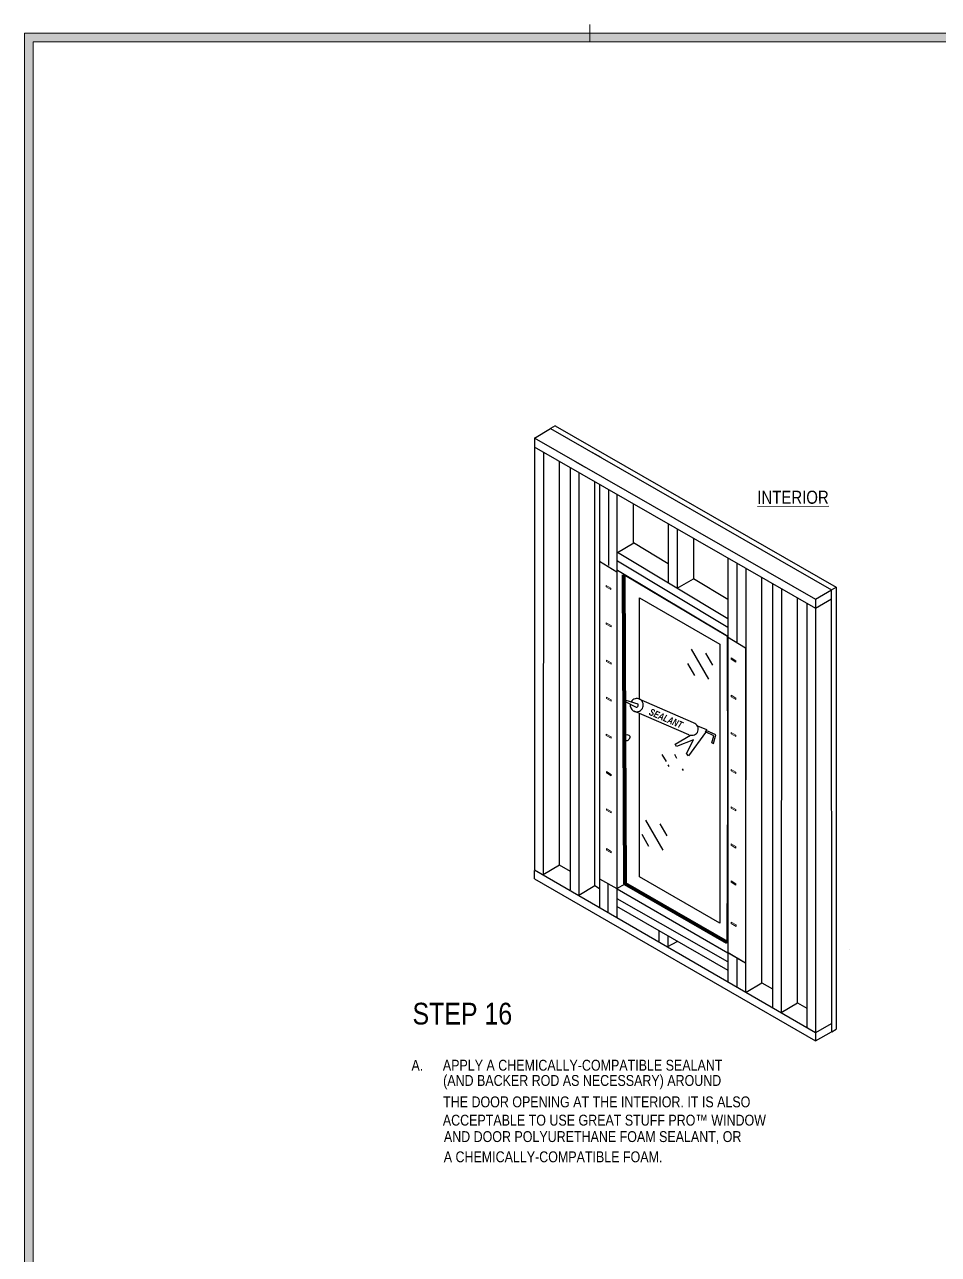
# Model space of a CAD drawing. Header units: inches. Extents: x -26 to 76, y -15 to 22.
# Drawn here: x 30.53 to 43.66, y 1.45 to 19.13 of the extents above; entities that cross this region are included whole.
import ezdxf

# ---------------------------------------------------------------- set-up
doc = ezdxf.new("R2010")
doc.units = ezdxf.units.IN
doc.header["$MEASUREMENT"] = 0
for name, color, linetype, lineweight in [('.ATI-DETAIL', 7, 'Continuous', 0), ('.ATI-TEXT_2', 7, 'Continuous', 0), ('G-ANNO-TTLB', 7, 'Continuous', 0), ('LOGOS', 7, 'Continuous', 0), ('TYVEK', 7, 'Continuous', 0), ('X-REF - TRACED', 7, 'Continuous', 0)]:
    doc.layers.add(name, color=color, linetype=linetype, lineweight=lineweight)

# ---------------------------------------------------------------- blocks, each defined once
blk = doc.blocks.new('Block_66')
at = {"layer": 'TYVEK', "color": 193, "lineweight": 25, "true_color": 0xa282bb}
for points in [[(39.365, 9.429), (39.365, 10.887), (40.52, 10.22), (40.52, 6.207), (39.365, 6.874), (39.365, 9.214)], [(39.365, 8.989)]]:
    blk.add_lwpolyline(points, dxfattribs=at)
blk = doc.blocks.new('Block_67')
at = {"layer": 'TYVEK', "color": 252, "lineweight": 70, "true_color": 0x838484}
blk.add_lwpolyline([(40.626, 5.931), (39.16, 6.774), (39.142, 11.217)], dxfattribs=at)
at = {"layer": 'TYVEK', "color": 193, "lineweight": 70, "true_color": 0xa282bb}
blk.add_lwpolyline([(40.686, 5.857)], dxfattribs=at)
blk = doc.blocks.new('Block_390')
at = {"layer": 'TYVEK', "color": 33, "lineweight": 25, "true_color": 0xcb9865}
for points in [[(42.131, 4.647)], [(41.898, 4.512)]]:
    blk.add_lwpolyline(points, dxfattribs=at)
blk = doc.blocks.new('Block_391')
at = {"layer": 'TYVEK', "color": 33, "lineweight": 25, "true_color": 0xcb9865}
for p, q in [((40.639, 11.46), (40.639, 10.325)), ((40.767, 11.384), (40.767, 10.249))]:
    blk.add_line(p, q, dxfattribs=at)
blk = doc.blocks.new('Block_392')
at = {"layer": 'TYVEK', "color": 33, "lineweight": 25, "true_color": 0xcb9865}
for p, q in [((38.922, 12.442), (38.922, 11.349)), ((39.039, 12.375), (39.039, 11.282))]:
    blk.add_line(p, q, dxfattribs=at)
blk = doc.blocks.new('Block_393')
at = {"layer": 'TYVEK', "color": 33, "lineweight": 25, "true_color": 0xcb9865}
for points in [[(39.05, 12.369)], [(39.047, 11.28)]]:
    blk.add_lwpolyline(points, dxfattribs=at)
blk = doc.blocks.new('Block_394')
at = {"layer": 'TYVEK', "color": 33, "lineweight": 25, "true_color": 0xcb9865}
for points in [[(38.494, 7.013)], [(38.369, 6.672)]]:
    blk.add_lwpolyline(points, dxfattribs=at)
blk = doc.blocks.new('Block_395')
at = {"layer": 'TYVEK', "color": 93, "lineweight": 70, "true_color": 0x6bbe46}
for points in [[(40.688, 10.323)], [(40.688, 5.857)]]:
    blk.add_lwpolyline(points, dxfattribs=at)
blk = doc.blocks.new('Block_396')
at = {"layer": 'TYVEK', "color": 33, "lineweight": 25, "true_color": 0xcb9865}
for points in [[(38.914, 8.663)], [(38.914, 6.776)]]:
    blk.add_lwpolyline(points, dxfattribs=at)
blk = doc.blocks.new('Block_446')
at = {"layer": '.ATI-TEXT_2', "color": 18, "lineweight": 25, "true_color": 0x000000}
blk.add_line((42.389, 5.829), (42.389, 5.829), dxfattribs=at)
blk.add_line((42.389, 5.829), (42.389, 5.829), dxfattribs=at)
blk.add_line((42.389, 5.829), (42.389, 5.829), dxfattribs=at)
blk.add_line((42.389, 5.829), (42.389, 5.829), dxfattribs=at)
blk = doc.blocks.new('Block_658')
at = {"layer": 'LOGOS', "color": 250, "lineweight": 18, "true_color": 0x231f20}
for points in [[(40.684, 8.417), (40.753, 8.378), (40.753, 8.358), (40.684, 8.398)], [(40.686, 7.88), (40.754, 7.841), (40.754, 7.821), (40.686, 7.86)], [(40.686, 7.347), (40.754, 7.308), (40.754, 7.288), (40.686, 7.327)], [(40.686, 6.814), (40.754, 6.775), (40.754, 6.755), (40.686, 6.795)]]:
    blk.add_lwpolyline(points, close=True, dxfattribs=at)
blk = doc.blocks.new('Block_661')
at = {"layer": '.ATI-DETAIL', "color": 18, "lineweight": 25, "true_color": 0x000000}
for p, q in [((39.906, 8.576), (39.875, 8.632)), ((40, 8.404), (39.987, 8.428))]:
    blk.add_line(p, q, dxfattribs=at)
blk = doc.blocks.new('Block_662')
at = {"layer": '.ATI-DETAIL', "color": 18, "lineweight": 25, "true_color": 0x000000}
for p, q in [((39.753, 8.532), (39.695, 8.632)), ((39.795, 8.459), (39.781, 8.484))]:
    blk.add_line(p, q, dxfattribs=at)

msp = doc.modelspace()

# ---------------------------------------------------------------- hatches: boundary and pattern name
at = {"layer": 'G-ANNO-TTLB', "true_color": 0xb9529f, "transparency": 33554687}
h = msp.add_hatch(color=233, dxfattribs=at)
edge = h.paths.add_edge_path()
edge.add_spline(control_points=[(71.227, -15.135), (71.227, -15.135), (30.527, -15.135), (30.527, -15.135), (30.527, -15.135), (30.527, 19.001), (30.527, 19.001), (30.527, 19.001), (71.227, 19.001), (71.227, 19.001), (71.227, 19.001), (71.227, -15.135), (71.227, -15.135)], knot_values=[0, 0, 0, 0, 1, 1, 1, 2, 2, 2, 3, 3, 3, 4, 4, 4, 4], degree=3, periodic=0)
edge = h.paths.add_edge_path()
edge.add_spline(control_points=[(30.652, 18.876), (30.652, 18.876), (30.652, -15.01), (30.652, -15.01), (30.652, -15.01), (71.102, -15.01), (71.102, -15.01), (71.102, -15.01), (71.102, 18.876), (71.102, 18.876), (71.102, 18.876), (30.652, 18.876), (30.652, 18.876)], knot_values=[0, 0, 0, 0, 1, 1, 1, 2, 2, 2, 3, 3, 3, 4, 4, 4, 4], degree=3, periodic=0)
edge.add_line((30.652, 18.876), (30.652, 18.876))

# ---------------------------------------------------------------- linework, layer by layer
at = {"layer": '.ATI-DETAIL', "color": 251, "lineweight": 25, "true_color": 0x5c5c5c}
for p, q in [((40.366, 9.713), (40.116, 10.145)), ((40.421, 9.918), (40.321, 10.091)), ((40.161, 9.768), (40.061, 9.941)), ((39.708, 7.256), (39.458, 7.689)), ((39.763, 7.461), (39.663, 7.634)), ((39.503, 7.311), (39.403, 7.484))]:
    msp.add_line(p, q, dxfattribs=at)
at = {"layer": 'G-ANNO-TTLB', "color": 233, "lineweight": 9, "true_color": 0xb9529f}
for p, q in [((38.655, 18.876), (38.655, 19.126)), ((71.227, 19.001), (30.527, 19.001)), ((30.527, 19.001), (30.527, -15.135)), ((71.102, 18.876), (30.652, 18.876)), ((30.652, 18.876), (30.652, -15.01)), ((30.652, 18.876), (71.102, 18.876)), ((30.652, -15.01), (30.652, 18.876))]:
    msp.add_line(p, q, dxfattribs=at)
at = {"layer": 'G-ANNO-TTLB'}
for points in [[(71.227, -15.135), (71.227, -15.135), (30.527, -15.135), (30.527, -15.135), (30.527, -15.135), (30.527, 19.001), (30.527, 19.001), (30.527, 19.001), (71.227, 19.001), (71.227, 19.001), (71.227, 19.001), (71.227, -15.135), (71.227, -15.135)], [(30.652, 18.876), (30.652, 18.876), (30.652, -15.01), (30.652, -15.01), (30.652, -15.01), (71.102, -15.01), (71.102, -15.01), (71.102, -15.01), (71.102, 18.876), (71.102, 18.876), (71.102, 18.876), (30.652, 18.876), (30.652, 18.876)]]:
    msp.add_open_spline(points, degree=3, knots=[0, 0, 0, 0, 1, 1, 1, 2, 2, 2, 3, 3, 3, 4, 4, 4, 4], dxfattribs=at)
at = {"layer": 'LOGOS', "color": 250, "lineweight": 18, "true_color": 0x231f20}
for points in [[(38.888, 11.064), (38.956, 11.025), (38.956, 11.005), (38.888, 11.045)], [(38.89, 10.527), (38.958, 10.487), (38.958, 10.468), (38.89, 10.507)], [(38.892, 9.989), (38.96, 9.95), (38.96, 9.93), (38.892, 9.97)], [(40.684, 10.021), (40.753, 9.981), (40.753, 9.961), (40.684, 10.001)], [(38.892, 9.457), (38.96, 9.417), (38.96, 9.397), (38.892, 9.437)], [(40.686, 9.483), (40.754, 9.444), (40.754, 9.424), (40.686, 9.463)], [(38.89, 8.924), (38.958, 8.884), (38.958, 8.865), (38.89, 8.904)], [(40.685, 8.95), (40.753, 8.911), (40.753, 8.891), (40.685, 8.931)], [(38.892, 8.386), (38.96, 8.347), (38.96, 8.327), (38.892, 8.367)], [(38.892, 7.853), (38.96, 7.814), (38.96, 7.794), (38.892, 7.834)], [(38.892, 7.279), (38.96, 7.24), (38.96, 7.22), (38.892, 7.259)], [(40.687, 6.221), (40.755, 6.182), (40.755, 6.162), (40.687, 6.202)]]:
    msp.add_lwpolyline(points, close=True, dxfattribs=at)
at = {"layer": 'TYVEK', "color": 33, "lineweight": 25, "true_color": 0xcb9865}
for p, q in [((37.857, 13.182), (38.087, 13.319)), ((37.854, 13.184), (41.896, 10.866)), ((37.857, 13.175), (37.857, 6.973)), ((37.854, 13.054), (41.896, 10.737)), ((37.985, 12.98), (37.982, 6.906)), ((38.684, 12.977), (38.809, 12.905)), ((38.215, 7.046), (38.215, 12.848)), ((38.369, 12.76), (38.369, 6.689)), ((38.451, 12.842), (38.576, 12.77)), ((38.453, 12.84), (38.453, 12.84)), ((38.576, 12.77), (38.576, 12.77)), ((38.497, 12.686), (38.494, 6.62)), ((38.727, 6.755), (38.727, 12.554)), ((38.794, 12.515), (38.794, 6.43)), ((39.28, 12.003), (39.28, 12.237)), ((39.408, 12.292), (39.408, 12.293)), ((39.28, 11.671), (39.28, 12.003)), ((39.781, 11.95), (39.781, 11.1)), ((39.908, 11.876), (39.908, 11.023)), ((39.05, 11.538), (39.284, 11.673)), ((39.781, 11.375), (39.281, 11.674)), ((40.142, 11.742), (40.142, 11.158)), ((40.639, 10.585), (39.05, 11.538)), ((40.639, 10.457), (39.05, 11.41)), ((40.639, 10.328), (39.05, 11.28)), ((39.908, 11.023), (40.142, 11.158)), ((40.639, 10.861), (40.142, 11.159)), ((40.894, 11.311), (40.892, 5.22)), ((41.125, 5.356), (41.125, 11.179)), ((41.278, 11.091), (41.278, 4.993)), ((41.406, 11.018), (41.403, 4.93)), ((41.896, 10.866), (42.129, 11.001)), ((42.131, 4.647), (42.129, 11.001)), ((41.637, 5.062), (41.637, 10.885)), ((41.773, 10.807), (41.773, 4.707)), ((41.896, 10.737), (42.129, 10.872)), ((41.896, 10.866), (41.898, 4.638)), ((38.215, 9.392), (38.215, 9.477)), ((37.857, 6.973), (41.898, 4.634)), ((37.858, 6.846), (37.858, 6.966)), ((37.982, 6.907), (38.215, 7.046)), ((37.858, 6.846), (41.896, 4.514)), ((38.494, 6.608), (38.727, 6.747)), ((38.792, 6.846), (39.039, 6.704)), ((38.914, 6.772), (38.914, 6.361)), ((39.039, 6.697), (39.039, 6.288)), ((40.639, 5.777), (39.044, 6.698)), ((40.639, 5.651), (39.047, 6.558)), ((40.642, 5.527), (39.042, 6.448)), ((39.646, 6.098), (39.646, 5.948)), ((39.773, 6.025), (39.773, 5.871)), ((39.773, 5.871), (39.909, 5.945)), ((40.639, 5.787), (40.892, 5.638)), ((40.639, 5.777), (40.639, 5.362)), ((40.764, 5.702), (40.764, 5.29)), ((40.9, 5.217), (41.125, 5.351)), ((41.403, 4.923), (41.637, 5.062)), ((41.898, 4.514), (42.125, 4.646)), ((41.898, 4.638), (41.898, 4.518)), ((41.9, 4.634), (42.129, 4.767))]:
    msp.add_line(p, q, dxfattribs=at)
at = {"layer": 'TYVEK', "color": 2, "lineweight": 25, "true_color": 0xf5eb12}
for p, q in [((38.154, 13.357), (38.087, 13.319)), ((38.087, 13.319), (42.129, 11.001)), ((42.129, 11.001), (42.196, 11.04)), ((38.214, 7.045), (38.368, 6.957)), ((38.727, 6.747), (38.794, 6.708)), ((41.127, 5.351), (41.28, 5.263)), ((41.637, 5.062), (41.773, 4.984)), ((42.131, 4.647), (42.195, 4.684))]:
    msp.add_line(p, q, dxfattribs=at)
at = {"layer": 'TYVEK', "color": 18, "lineweight": 25, "true_color": 0x000000}
for p, q in [((38.154, 13.357), (42.196, 11.04)), ((38.792, 11.41), (39.039, 11.26)), ((38.792, 11.41), (38.792, 6.846)), ((39.039, 11.28), (39.039, 6.704)), ((42.195, 11.039), (42.195, 4.684)), ((40.634, 10.323), (40.893, 10.166)), ((40.639, 10.328), (40.639, 5.787)), ((40.893, 10.165), (40.893, 5.638)), ((38.792, 6.846), (39.039, 6.704)), ((40.642, 5.785), (40.892, 5.638))]:
    msp.add_line(p, q, dxfattribs=at)
at = {"layer": 'TYVEK', "color": 165, "lineweight": 25, "true_color": 0x4c609a}
msp.add_line((39.039, 6.704), (39.16, 6.774), dxfattribs=at)
at = {"layer": 'TYVEK', "color": 18, "lineweight": 25, "true_color": 0x000000}
for points in [[(38.159, 13.218)], [(38.159, 6.672)]]:
    msp.add_lwpolyline(points, dxfattribs=at)
at = {"layer": 'TYVEK', "color": 252, "lineweight": 25, "true_color": 0x838484}
msp.add_lwpolyline([(40.634, 10.327), (39.142, 11.217), (39.16, 6.773), (40.626, 5.931), (40.636, 8.189)], close=True, dxfattribs=at)
at = {"layer": 'TYVEK', "color": 193, "lineweight": 25, "true_color": 0xa282bb}
msp.add_lwpolyline([(39.365, 10.887), (40.52, 10.22), (40.52, 6.207), (39.365, 6.874)], dxfattribs=at)
at = {"layer": 'TYVEK', "color": 33, "lineweight": 25, "true_color": 0xcb9865}
for points in [[(38.669, 6.796)], [(38.917, 6.774)], [(38.669, 6.212)]]:
    msp.add_lwpolyline(points, dxfattribs=at)
at = {"layer": 'TYVEK', "color": 193, "lineweight": 25, "true_color": 0xa282bb}
msp.add_open_spline([(39.233, 8.892), (39.217, 8.911), (39.194, 8.917), (39.172, 8.912)], degree=3, dxfattribs=at)
msp.add_open_spline([(39.172, 8.832), (39.186, 8.832), (39.2, 8.837), (39.212, 8.847), (39.225, 8.858), (39.233, 8.875), (39.233, 8.892)], degree=3, knots=[0, 0, 0, 0, 1, 1, 1, 2, 2, 2, 2], dxfattribs=at)
at = {"layer": 'X-REF - TRACED', "color": 240, "lineweight": 25, "true_color": 0xed2327}
for p, q in [((39.162, 9.395), (39.309, 9.318)), ((39.17, 9.414), (39.342, 9.359)), ((40.143, 9.089), (39.364, 9.429)), ((40.078, 8.917), (39.292, 9.253)), ((40.202, 9.045), (40.329, 8.991)), ((39.88, 8.781), (40.1, 8.909)), ((40.141, 8.842), (39.899, 8.748)), ((40.044, 8.648), (40.141, 8.842)), ((40.315, 8.948), (40.071, 8.612)), ((40.329, 8.991), (40.315, 8.948)), ((40.318, 8.956), (40.326, 8.979)), ((40.434, 8.901), (40.318, 8.956)), ((40.464, 8.914), (40.326, 8.979)), ((40.405, 8.798), (40.434, 8.901)), ((40.43, 8.792), (40.464, 8.914)), ((39.899, 8.748), (39.88, 8.781)), ((40.405, 8.798), (40.43, 8.792)), ((40.071, 8.612), (40.044, 8.648))]:
    msp.add_line(p, q, dxfattribs=at)
for points, knots in [([(39.233, 9.358), (39.226, 9.319), (39.244, 9.28), (39.278, 9.26), (39.323, 9.233), (39.381, 9.248), (39.408, 9.293), (39.435, 9.339), (39.42, 9.397), (39.375, 9.423), (39.33, 9.45), (39.271, 9.435), (39.245, 9.39)], [0, 0, 0, 0, 1, 1, 1, 2, 2, 2, 3, 3, 3, 4, 4, 4, 4]), ([(39.309, 9.318), (39.319, 9.309), (39.335, 9.312), (39.344, 9.323), (39.353, 9.335), (39.352, 9.351), (39.342, 9.359)], [0, 0, 0, 0, 1, 1, 1, 2, 2, 2, 2]), ([(40.078, 8.917), (40.131, 8.897), (40.189, 8.919), (40.207, 8.967), (40.225, 9.014), (40.196, 9.069), (40.143, 9.089)], [0, 0, 0, 0, 1, 1, 1, 2, 2, 2, 2])]:
    msp.add_open_spline(points, degree=3, knots=knots, dxfattribs=at)

# ---------------------------------------------------------------- block references
at = {"layer": '.ATI-DETAIL'}
for name in ['Block_662', 'Block_661']:
    msp.add_blockref(name, (0, 0), dxfattribs=at)
at = {"layer": '.ATI-TEXT_2'}
msp.add_blockref('Block_446', (0, 0), dxfattribs=at)
at = {"layer": 'LOGOS'}
msp.add_blockref('Block_658', (0, 0), dxfattribs=at)
at = {"layer": 'TYVEK'}
for name in ['Block_392', 'Block_393', 'Block_391', 'Block_67', 'Block_66', 'Block_395', 'Block_396', 'Block_394', 'Block_390']:
    msp.add_blockref(name, (0, 0), dxfattribs=at)

# ---------------------------------------------------------------- texts
at = {"layer": '.ATI-TEXT_2', "insert": (41.061, 12.233), "char_height": 0.2, "attachment_point": 7, "rotation": 0.1123}
msp.add_mtext('\\L\\C18;\\c0;\\FArial Narrow|b0|i0|c1;\\H0.187555;\\W0.999992;INTERIOR\\l', dxfattribs=at)
at = {"layer": '.ATI-TEXT_2', "char_height": 0.2, "attachment_point": 7}
for s, insert in [('\\C18;\\c0;\\FArial Narrow|b0|i0|c1;\\H0.312594;\\W1.000000;STEP 16', (36.104, 4.746)), ('\\C18;\\c0;\\FArial Narrow|b0|i0|c1;\\H0.156297;\\W1.000000;APPLY A CHEMICALLY-COMPATIBLE SEALANT ', (36.54, 4.085)), ('\\C18;\\c0;\\FArial Narrow|b0|i0|c1;\\H0.156297;\\W1.000000;A.', (36.089, 4.085)), ('\\C18;\\c0;\\FArial Narrow|b0|i0|c1;\\H0.156297;\\W1.000000;(AND BACKER ROD AS NECESSARY) AROUND ', (36.544, 3.821)), ('\\C18;\\c0;\\FArial Narrow|b0|i0|c1;\\H0.156297;\\W1.000000;THE DOOR OPENING AT THE INTERIOR. IT IS ALSO  ', (36.544, 3.558)), ('\\C18;\\c0;\\FArial Narrow|b0|i0|c1;\\H0.156297;\\W1.000000;ACCEPTABLE TO USE GREAT STUFF PRO™ WINDOW ', (36.54, 3.295)), ('\\C18;\\c0;\\FArial Narrow|b0|i0|c1;\\H0.156297;\\W1.000000;AND DOOR POLYURETHANE FOAM SEALANT, OR ', (36.555, 3.032)), ('\\C18;\\c0;\\FArial Narrow|b0|i0|c1;\\H0.156297;\\W1.000000;A CHEMICALLY-COMPATIBLE FOAM.', (36.553, 2.768))]:
    msp.add_mtext(s, dxfattribs=dict(at, insert=insert))
at = {"layer": 'TYVEK', "insert": (39.494, 9.204), "char_height": 0.2, "attachment_point": 7, "rotation": 336.714}
msp.add_mtext('\\C252;\\c8684675;\\FArial Narrow Bold Italic|b1|i1|c1;\\H0.100814;\\W0.894307;SEALANT', dxfattribs=at)

doc.saveas('drawing.dxf')
